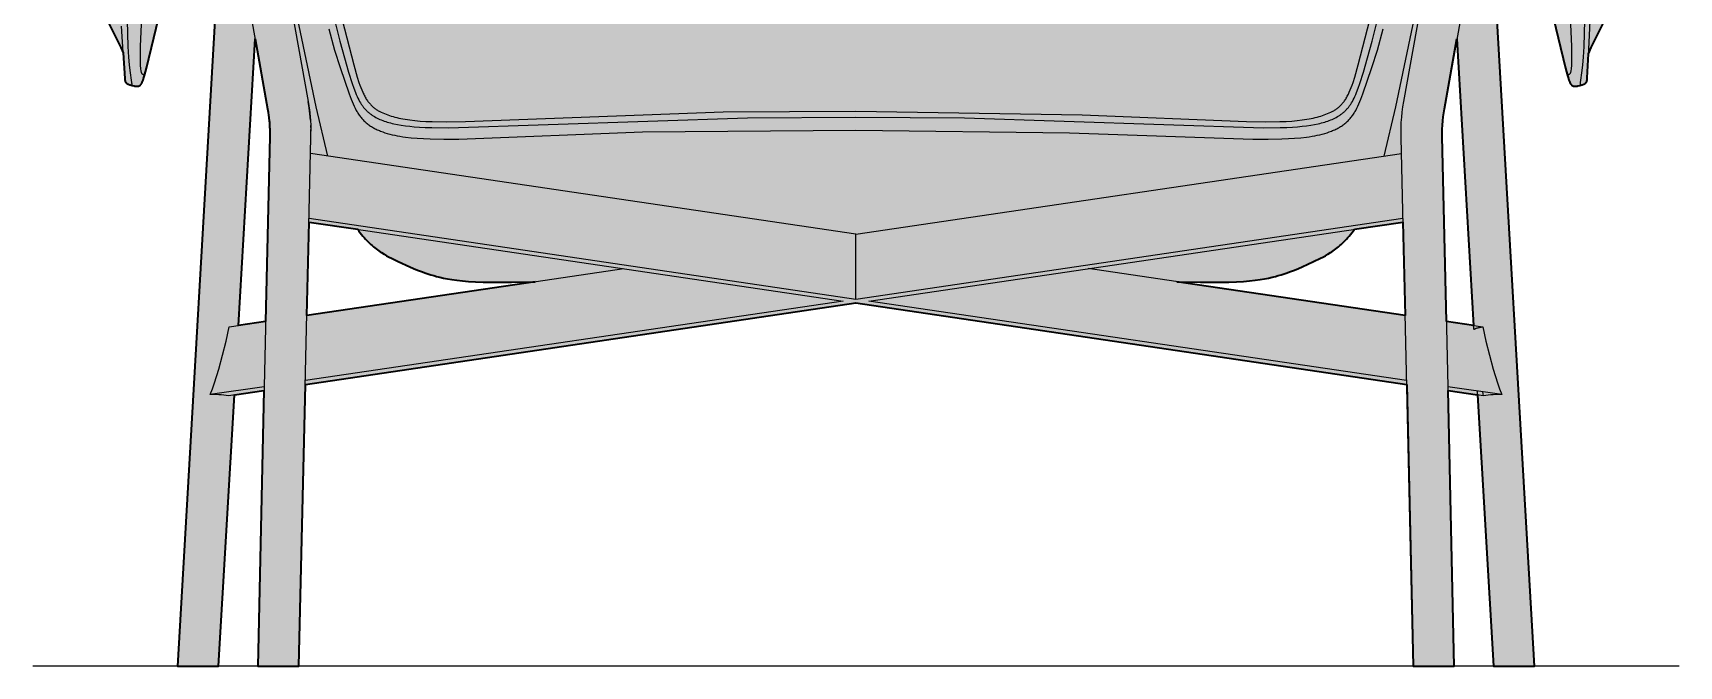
# Model space of a CAD drawing. Header units: millimetres. Extents: x 0 to 2358, y -1186 to 768.
# Drawn here: x 0 to 998, y 0 to 384 of the extents above; entities that cross this region are included whole.
import ezdxf

# ---------------------------------------------------------------- set-up
doc = ezdxf.new("R2010")
doc.units = ezdxf.units.MM
doc.layers.add('Blocks', color=7, linetype='Continuous')
doc.layers.add('Blocks$Fill', color=7, linetype='Continuous', true_color=0xffffff)
for name, color, linetype, lineweight, true_color in [('Blocks$Inner', 7, 'Continuous', 25, 0x007f00), ('Blocks$Outline', 7, 'Continuous', 35, 0xff3f3f), ('Groud', 7, 'Continuous', 25, 0x243775)]:
    doc.layers.add(name, color=color, linetype=linetype, lineweight=lineweight, true_color=true_color)

# ---------------------------------------------------------------- blocks, each defined once
blk = doc.blocks.new('Wrap Lounge Chair Front')
at = {"layer": 'Blocks$Fill'}
h = blk.add_hatch(color=256, dxfattribs=at)
h.paths.add_polyline_path([(114.59, 463.89), (87.6, 0), (112.64, 0), (122.18, 164.5), (140.12, 167.16), (136.31, 0), (161.32, 0), (165.21, 170.87), (499.17, 220.27), (833.14, 170.87), (837.03, 0), (862.03, 0), (858.23, 167.16), (876.16, 164.5), (885.7, 0), (910.74, 0), (885.39, 437.2), (883.75, 463.89), (886.05, 484.47), (887.25, 482.93), (887.86, 482.08), (888.47, 481.2), (889.08, 480.27), (889.69, 479.29), (890.92, 477.24), (892.15, 475.04), (893.38, 472.73), (895.81, 467.82), (898.19, 462.65), (900.48, 457.35), (904.71, 446.96), (911.3, 429.46), (916.97, 413.04), (918.11, 409.42), (919.21, 405.49), (929.51, 362.62), (930.7, 358.19), (931.25, 356.33), (931.54, 355.45), (931.7, 355.02), (931.85, 354.62), (932.02, 354.23), (932.11, 354.04), (932.19, 353.86), (932.28, 353.68), (932.37, 353.51), (932.47, 353.35), (932.56, 353.19), (932.66, 353.04), (932.76, 352.89), (932.81, 352.82), (932.86, 352.76), (932.92, 352.69), (932.97, 352.63), (933.02, 352.56), (933.08, 352.5), (933.13, 352.45), (933.19, 352.39), (933.25, 352.34), (933.3, 352.29), (933.36, 352.24), (933.42, 352.19), (933.48, 352.14), (933.54, 352.1), (933.6, 352.06), (933.66, 352.02), (933.73, 351.99), (933.79, 351.95), (933.85, 351.92), (933.92, 351.89), (933.98, 351.86), (934.05, 351.83), (934.12, 351.81), (934.18, 351.79), (934.25, 351.77), (934.32, 351.75), (934.39, 351.73), (934.46, 351.71), (934.53, 351.7), (934.6, 351.69), (934.67, 351.68), (934.74, 351.67), (934.81, 351.66), (934.89, 351.65), (934.96, 351.65), (935.03, 351.64), (935.11, 351.64), (935.18, 351.64), (935.33, 351.64), (935.48, 351.65), (935.64, 351.66), (935.79, 351.67), (935.94, 351.69), (936.1, 351.71), (936.26, 351.74), (936.57, 351.8), (936.89, 351.87), (938.17, 352.2), (939.41, 352.53), (939.71, 352.62), (940, 352.71), (940.27, 352.81), (940.41, 352.86), (940.54, 352.91), (940.67, 352.97), (940.8, 353.03), (940.92, 353.09), (941.04, 353.15), (941.16, 353.22), (941.27, 353.29), (941.32, 353.32), (941.38, 353.36), (941.43, 353.4), (941.48, 353.43), (941.53, 353.47), (941.58, 353.51), (941.63, 353.55), (941.68, 353.6), (941.73, 353.64), (941.77, 353.68), (941.82, 353.73), (941.86, 353.77), (941.9, 353.82), (941.94, 353.87), (941.98, 353.92), (942.02, 353.97), (942.06, 354.02), (942.09, 354.07), (942.13, 354.12), (942.16, 354.18), (942.19, 354.23), (942.22, 354.29), (942.25, 354.35), (942.28, 354.41), (942.31, 354.47), (942.33, 354.53), (942.36, 354.6), (942.38, 354.66), (942.4, 354.73), (942.42, 354.8), (942.44, 354.87), (942.46, 354.95), (942.5, 355.1), (942.53, 355.26), (942.56, 355.43), (942.59, 355.6), (942.61, 355.79), (942.63, 355.99), (942.67, 356.42), (942.7, 356.89), (943.35, 371.31), (953.72, 392.54), (954.99, 395.45), (955.59, 396.93), (956.17, 398.44), (957.26, 401.53), (958.27, 404.68), (959.17, 407.9), (959.97, 411.16), (960.67, 414.46), (961.26, 417.78), (961.73, 421.12), (962.09, 424.45), (962.34, 427.77), (962.49, 431.06), (962.55, 434.32), (962.53, 437.52), (962.43, 440.66), (962.26, 443.73), (962.03, 446.7), (962.82, 453.65), (963.11, 457.07), (963.32, 460.48), (963.46, 463.87), (963.51, 467.28), (963.48, 470.71), (963.36, 474.17), (963.15, 477.68), (962.86, 481.24), (962.47, 484.83), (962, 488.44), (961.45, 492.08), (960.81, 495.72), (960.1, 499.36), (959.3, 503), (958.43, 506.62), (957.49, 510.21), (956.47, 513.77), (955.38, 517.29), (954.22, 520.76), (953, 524.17), (951.7, 527.51), (950.34, 530.78), (948.92, 533.96), (947.44, 537.06), (945.9, 540.07), (945.18, 541.38), (940.69, 671.63), (939.97, 680.78), (939.09, 689.6), (937.99, 698.07), (937.35, 702.15), (936.62, 706.14), (935.82, 710.01), (934.93, 713.77), (933.95, 717.42), (933.42, 719.19), (932.86, 720.94), (932.28, 722.65), (931.67, 724.33), (931.04, 725.98), (930.37, 727.59), (929.67, 729.18), (928.94, 730.72), (928.18, 732.23), (927.39, 733.71), (926.57, 735.15), (925.71, 736.55), (924.82, 737.92), (923.9, 739.25), (922.95, 740.54), (921.97, 741.81), (920.96, 743.03), (919.93, 744.23), (918.87, 745.39), (917.78, 746.51), (916.67, 747.6), (915.53, 748.66), (914.37, 749.69), (913.19, 750.69), (911.99, 751.65), (910.76, 752.58), (909.52, 753.48), (908.25, 754.35), (906.97, 755.19), (905.67, 756), (904.36, 756.78), (903.03, 757.53), (901.68, 758.25), (900.32, 758.94), (898.95, 759.6), (897.56, 760.23), (896.16, 760.84), (894.76, 761.41), (893.34, 761.96), (891.91, 762.49), (890.48, 762.98), (889.04, 763.45), (886.13, 764.31), (883.21, 765.07), (880.27, 765.74), (877.32, 766.31), (874.36, 766.79), (871.41, 767.19), (868.46, 767.51), (865.52, 767.75), (862.59, 767.93), (859.69, 768.03), (856.81, 768.07), (853.96, 768.05), (851.14, 767.98), (848.37, 767.86), (842.97, 767.47), (837.76, 766.93), (832.6, 766.26), (792.98, 760.67), (772.72, 758.71), (695.02, 753.55), (581.9, 749.21), (462.14, 748.52), (393.45, 749.87), (322.38, 752.61), (255.88, 756.72), (204.69, 761.1), (187.95, 763), (157.18, 767.35), (153.63, 767.66), (149.98, 767.86), (146.23, 767.95), (142.37, 767.93), (138.39, 767.78), (134.27, 767.5), (130.01, 767.07), (125.6, 766.48), (121.09, 765.73), (118.81, 765.28), (116.53, 764.79), (114.24, 764.26), (111.95, 763.67), (109.68, 763.03), (107.42, 762.34), (105.19, 761.59), (102.98, 760.79), (100.81, 759.93), (98.68, 759.01), (96.6, 758.03), (95.58, 757.51), (94.57, 756.98), (93.58, 756.44), (92.6, 755.88), (91.64, 755.3), (90.69, 754.71), (89.76, 754.1), (88.84, 753.48), (87.94, 752.84), (87.06, 752.19), (86.18, 751.52), (85.33, 750.84), (84.49, 750.14), (83.66, 749.43), (82.85, 748.71), (82.05, 747.97), (81.27, 747.21), (80.5, 746.44), (79.75, 745.66), (79.02, 744.87), (78.3, 744.06), (77.59, 743.24), (76.9, 742.4), (76.22, 741.55), (75.56, 740.69), (74.92, 739.81), (74.29, 738.93), (73.68, 738.03), (73.08, 737.11), (72.49, 736.19), (71.93, 735.25), (71.37, 734.3), (70.31, 732.37), (69.31, 730.39), (68.37, 728.36), (67.49, 726.3), (66.66, 724.19), (65.88, 722.04), (65.15, 719.86), (64.47, 717.64), (63.83, 715.4), (63.23, 713.12), (62.68, 710.81), (61.67, 706.12), (60.8, 701.35), (60.03, 696.51), (59.35, 691.6), (58.76, 686.57), (57.78, 675.91), (57.02, 663.98), (53.6, 542.19), (50.9, 537.06), (49.42, 533.96), (48, 530.78), (46.64, 527.51), (45.35, 524.17), (44.12, 520.76), (42.96, 517.29), (41.87, 513.77), (40.86, 510.21), (39.91, 506.62), (39.04, 503), (38.25, 499.36), (37.53, 495.72), (36.9, 492.08), (36.34, 488.44), (35.87, 484.83), (35.49, 481.24), (35.19, 477.68), (34.98, 474.17), (34.86, 470.71), (34.83, 467.28), (34.89, 463.87), (35.02, 460.48), (35.24, 457.07), (35.53, 453.65), (35.89, 450.18), (36.32, 446.7), (35.92, 440.66), (35.82, 437.52), (35.8, 434.32), (35.85, 431.06), (36.01, 427.77), (36.26, 424.45), (36.62, 421.12), (37.09, 417.78), (37.68, 414.46), (38.38, 411.16), (39.18, 407.9), (40.08, 404.68), (41.08, 401.53), (42.18, 398.44), (42.76, 396.93), (43.36, 395.45), (44.63, 392.54), (45.97, 389.69), (54.71, 371.95), (55.71, 355.99), (55.74, 355.79), (55.76, 355.6), (55.78, 355.43), (55.81, 355.26), (55.85, 355.1), (55.88, 354.95), (55.9, 354.87), (55.92, 354.8), (55.94, 354.73), (55.97, 354.66), (55.99, 354.6), (56.01, 354.53), (56.04, 354.47), (56.07, 354.41), (56.09, 354.35), (56.12, 354.29), (56.15, 354.23), (56.19, 354.18), (56.22, 354.12), (56.25, 354.07), (56.29, 354.02), (56.33, 353.97), (56.36, 353.92), (56.4, 353.87), (56.44, 353.82), (56.49, 353.77), (56.53, 353.73), (56.57, 353.68), (56.62, 353.64), (56.67, 353.6), (56.71, 353.55), (56.76, 353.51), (56.81, 353.47), (56.86, 353.43), (56.91, 353.4), (56.97, 353.36), (57.02, 353.32), (57.08, 353.29), (57.19, 353.22), (57.31, 353.15), (57.42, 353.09), (57.55, 353.03), (57.67, 352.97), (57.8, 352.91), (57.94, 352.86), (58.07, 352.81), (58.35, 352.71), (58.64, 352.62), (58.93, 352.53), (60.17, 352.2), (61.45, 351.87), (61.77, 351.8), (62.09, 351.74), (62.25, 351.71), (62.4, 351.69), (62.56, 351.67), (62.71, 351.66), (62.86, 351.65), (63.01, 351.64), (63.16, 351.64), (63.24, 351.64), (63.31, 351.64), (63.39, 351.65), (63.46, 351.65), (63.53, 351.66), (63.6, 351.67), (63.68, 351.68), (63.75, 351.69), (63.82, 351.7), (63.89, 351.71), (63.96, 351.73), (64.03, 351.75), (64.09, 351.77), (64.16, 351.79), (64.23, 351.81), (64.3, 351.83), (64.36, 351.86), (64.43, 351.89), (64.49, 351.92), (64.56, 351.95), (64.62, 351.99), (64.68, 352.02), (64.74, 352.06), (64.8, 352.1), (64.86, 352.14), (64.92, 352.19), (64.98, 352.24), (65.04, 352.29), (65.1, 352.34), (65.16, 352.39), (65.21, 352.45), (65.27, 352.5), (65.32, 352.56), (65.38, 352.63), (65.43, 352.69), (65.48, 352.76), (65.53, 352.82), (65.58, 352.89), (65.69, 353.04), (65.78, 353.19), (65.88, 353.35), (65.97, 353.51), (66.06, 353.68), (66.15, 353.86), (66.24, 354.04), (66.33, 354.23), (66.49, 354.62), (66.65, 355.02), (66.8, 355.45), (67.1, 356.33), (67.64, 358.19), (68.84, 362.62), (79.14, 405.49), (80.24, 409.42), (81.38, 413.04), (87.04, 429.46), (93.64, 446.96), (97.87, 457.35), (100.16, 462.65), (102.54, 467.82), (104.97, 472.73), (106.2, 475.04), (107.42, 477.24), (108.65, 479.29), (109.27, 480.27), (109.88, 481.2), (110.49, 482.08), (111.1, 482.93), (111.7, 483.72), (112.3, 484.47)], flags=0)
h.paths.add_polyline_path([(196.95, 264.98), (198.5, 262.82), (199.29, 261.8), (200.08, 260.83), (200.88, 259.89), (201.68, 258.99), (202.49, 258.13), (203.3, 257.31), (204.11, 256.52), (204.92, 255.76), (205.73, 255.04), (206.54, 254.35), (207.35, 253.69), (208.16, 253.06), (208.97, 252.45), (209.77, 251.88), (210.57, 251.32), (211.37, 250.8), (212.94, 249.81), (214.49, 248.91), (216, 248.09), (217.47, 247.32), (221.61, 245.33), (228.65, 242.08), (230.88, 241.12), (233.19, 240.19), (235.66, 239.27), (238.36, 238.33), (241.38, 237.37), (243.04, 236.87), (244.84, 236.37), (246.81, 235.86), (248.98, 235.37), (251.4, 234.9), (254.1, 234.45), (257.12, 234.04), (260.49, 233.67), (264.25, 233.35), (268.44, 233.09), (273.09, 232.89), (278.23, 232.76), (290.16, 232.76), (304.52, 233.15), (166.16, 212.68), (167.45, 269.34)], flags=0)
h.paths.add_polyline_path([(141.07, 208.97), (124.62, 206.54), (134.71, 380.51), (142.65, 336.03), (142.94, 333.98), (143.05, 333.12), (143.38, 329.82), (143.55, 326.99), (143.64, 324.13), (143.62, 321.23)], flags=0)
h.paths.add_polyline_path([(693.83, 233.15), (720.11, 232.76), (725.26, 232.89), (729.91, 233.09), (734.09, 233.35), (737.85, 233.67), (741.22, 234.04), (744.24, 234.45), (746.94, 234.9), (749.36, 235.37), (751.54, 235.86), (753.51, 236.37), (755.3, 236.87), (756.96, 237.37), (759.99, 238.33), (762.69, 239.27), (765.15, 240.19), (767.46, 241.12), (769.69, 242.08), (776.73, 245.33), (780.87, 247.32), (782.35, 248.09), (783.86, 248.91), (785.41, 249.81), (786.98, 250.8), (787.78, 251.32), (788.58, 251.88), (789.38, 252.45), (790.19, 253.06), (790.99, 253.69), (791.8, 254.35), (792.62, 255.04), (793.43, 255.76), (794.24, 256.52), (795.05, 257.31), (795.86, 258.13), (796.66, 258.99), (797.46, 259.89), (798.26, 260.83), (799.06, 261.8), (799.84, 262.82), (800.62, 263.88), (801.4, 264.98), (830.9, 269.34), (832.19, 212.68)], flags=0)
h.paths.add_polyline_path([(857.28, 208.97), (854.71, 323.15), (854.74, 325.65), (854.85, 328.14), (855.04, 330.63), (855.29, 333.11), (855.62, 335.58), (856.03, 338.04), (863.63, 380.51), (873.72, 206.54)], flags=0)
at = {"layer": 'Blocks$Inner'}
for p, q in [((134.71, 380.52), (124.62, 206.54)), ((873.86, 204.23), (863.63, 380.51)), ((168.58, 326.73), (168.54, 327.79)), ((168.64, 323.15), (168.63, 324.33)), ((499.17, 261.95), (829.96, 310.88)), ((499.17, 222.56), (830.85, 271.63)), ((166.16, 212.68), (358.31, 241.11)), ((832.19, 212.68), (640.03, 241.11)), ((857.28, 208.97), (879.31, 205.71)), ((140.17, 169.46), (107.56, 164.63)), ((879.7, 163.98), (858.23, 167.16))]:
    blk.add_line(p, q, dxfattribs=at)
for points in [[(79.14, 405.49), (68.84, 362.62), (67.64, 358.19), (67.1, 356.33), (66.8, 355.45), (66.65, 355.02), (66.49, 354.62), (66.33, 354.23), (66.24, 354.04), (66.15, 353.86), (66.06, 353.68), (65.97, 353.51), (65.88, 353.35), (65.78, 353.19), (65.69, 353.04), (65.58, 352.89), (65.53, 352.82), (65.48, 352.76), (65.43, 352.69), (65.38, 352.63), (65.32, 352.56), (65.27, 352.5), (65.21, 352.45), (65.16, 352.39), (65.1, 352.34), (65.04, 352.29), (64.98, 352.24), (64.92, 352.19), (64.86, 352.14), (64.8, 352.1), (64.74, 352.06), (64.68, 352.02), (64.62, 351.99), (64.56, 351.95), (64.49, 351.92), (64.43, 351.89), (64.36, 351.86), (64.3, 351.83), (64.23, 351.81), (64.16, 351.79), (64.09, 351.77), (64.03, 351.75), (63.96, 351.73), (63.89, 351.71), (63.82, 351.7), (63.75, 351.69), (63.68, 351.68), (63.6, 351.67), (63.53, 351.66), (63.46, 351.65), (63.39, 351.65), (63.31, 351.64), (63.24, 351.64), (63.16, 351.64), (63.01, 351.64), (62.86, 351.65), (62.71, 351.66), (62.56, 351.67), (62.4, 351.69), (62.25, 351.71), (62.09, 351.74), (61.77, 351.8), (61.45, 351.87), (60.17, 352.2), (58.93, 352.53), (58.64, 352.62), (58.35, 352.71), (58.07, 352.81), (57.94, 352.86), (57.8, 352.91), (57.67, 352.97), (57.55, 353.03), (57.42, 353.09), (57.31, 353.15), (57.19, 353.22), (57.08, 353.29), (57.02, 353.32), (56.97, 353.36), (56.91, 353.4), (56.86, 353.43), (56.81, 353.47), (56.76, 353.51), (56.71, 353.55), (56.67, 353.6), (56.62, 353.64), (56.57, 353.68), (56.53, 353.73), (56.49, 353.77), (56.44, 353.82), (56.4, 353.87), (56.36, 353.92), (56.33, 353.97), (56.29, 354.02), (56.25, 354.07), (56.22, 354.12), (56.19, 354.18), (56.15, 354.23), (56.12, 354.29), (56.09, 354.35), (56.07, 354.41), (56.04, 354.47), (56.01, 354.53), (55.99, 354.6), (55.97, 354.66), (55.94, 354.73), (55.92, 354.8), (55.9, 354.87), (55.88, 354.95), (55.85, 355.1), (55.81, 355.26), (55.78, 355.43), (55.76, 355.6), (55.74, 355.79), (55.71, 355.99), (55.68, 356.42), (53.7, 388.05)], [(187.53, 391.89), (194.59, 364.58), (196.68, 357.24), (197.74, 353.92), (198.28, 352.35), (198.84, 350.85), (199.4, 349.43), (199.99, 348.07), (200.28, 347.42), (200.59, 346.8), (200.89, 346.19), (201.21, 345.6), (201.52, 345.03), (201.85, 344.48), (202.18, 343.95), (202.51, 343.43), (202.85, 342.94), (203.19, 342.47), (203.54, 342.01), (203.9, 341.57), (204.26, 341.14), (204.63, 340.73), (205, 340.34), (205.38, 339.96), (205.77, 339.59), (206.15, 339.24), (206.55, 338.9), (206.95, 338.58), (207.36, 338.26), (207.77, 337.96), (208.19, 337.67), (208.61, 337.39), (209.04, 337.12), (209.48, 336.86), (209.92, 336.61), (210.37, 336.37), (210.82, 336.13), (211.28, 335.91), (212.22, 335.47), (213.18, 335.06), (214.17, 334.67), (215.18, 334.3), (216.21, 333.94), (217.28, 333.6), (218.38, 333.27), (219.51, 332.96), (220.67, 332.67), (221.88, 332.39), (223.12, 332.13), (224.41, 331.88), (225.74, 331.65), (228.55, 331.24), (231.57, 330.89), (234.81, 330.6), (238.31, 330.38), (242.14, 330.22), (251.08, 330.11), (262.29, 330.28), (418.64, 336.13), (499.17, 336.61), (636.42, 334.4), (736.06, 330.28), (747.27, 330.11), (756.21, 330.22), (760.03, 330.38), (763.53, 330.6), (766.78, 330.89), (769.8, 331.24), (772.6, 331.65), (773.94, 331.88), (775.22, 332.13), (776.47, 332.39), (777.67, 332.67), (778.84, 332.96), (779.97, 333.27), (781.07, 333.6), (782.13, 333.94), (783.17, 334.3), (784.18, 334.67), (785.16, 335.06), (786.13, 335.47), (787.06, 335.91), (787.52, 336.13), (787.98, 336.37), (788.42, 336.61), (788.87, 336.86), (789.3, 337.12), (789.73, 337.39), (790.16, 337.67), (790.57, 337.96), (790.99, 338.26), (791.39, 338.58), (791.8, 338.9), (792.19, 339.24), (792.58, 339.59), (792.97, 339.96), (793.34, 340.34), (793.72, 340.73), (794.08, 341.14), (794.45, 341.57), (794.8, 342.01), (795.15, 342.47), (795.5, 342.94), (795.84, 343.43), (796.17, 343.95), (796.5, 344.48), (796.82, 345.03), (797.14, 345.6), (797.45, 346.19), (797.76, 346.8), (798.06, 347.42), (798.36, 348.07), (798.94, 349.43), (799.51, 350.85), (800.06, 352.35), (800.61, 353.92), (801.67, 357.24), (803.76, 364.58), (810.82, 391.89)], [(945.82, 426.14), (942.7, 356.89), (942.67, 356.42), (942.63, 355.99), (942.61, 355.79), (942.59, 355.6), (942.56, 355.43), (942.53, 355.26), (942.5, 355.1), (942.46, 354.95), (942.44, 354.87), (942.42, 354.8), (942.4, 354.73), (942.38, 354.66), (942.36, 354.6), (942.33, 354.53), (942.31, 354.47), (942.28, 354.41), (942.25, 354.35), (942.22, 354.29), (942.19, 354.23), (942.16, 354.18), (942.13, 354.12), (942.09, 354.07), (942.06, 354.02), (942.02, 353.97), (941.98, 353.92), (941.94, 353.87), (941.9, 353.82), (941.86, 353.77), (941.82, 353.73), (941.77, 353.68), (941.73, 353.64), (941.68, 353.6), (941.63, 353.55), (941.58, 353.51), (941.53, 353.47), (941.48, 353.43), (941.43, 353.4), (941.38, 353.36), (941.32, 353.32), (941.27, 353.29), (941.16, 353.22), (941.04, 353.15), (940.92, 353.09), (940.8, 353.03), (940.67, 352.97), (940.54, 352.91), (940.41, 352.86), (940.27, 352.81), (940, 352.71), (939.71, 352.62), (939.41, 352.53), (938.17, 352.2), (936.89, 351.87), (936.57, 351.8), (936.26, 351.74), (936.1, 351.71), (935.94, 351.69), (935.79, 351.67), (935.64, 351.66), (935.48, 351.65), (935.33, 351.64), (935.18, 351.64), (935.11, 351.64), (935.03, 351.64), (934.96, 351.65), (934.89, 351.65), (934.81, 351.66), (934.74, 351.67), (934.67, 351.68), (934.6, 351.69), (934.53, 351.7), (934.46, 351.71), (934.39, 351.73), (934.32, 351.75), (934.25, 351.77), (934.18, 351.79), (934.12, 351.81), (934.05, 351.83), (933.98, 351.86), (933.92, 351.89), (933.85, 351.92), (933.79, 351.95), (933.73, 351.99), (933.66, 352.02), (933.6, 352.06), (933.54, 352.1), (933.48, 352.14), (933.42, 352.19), (933.36, 352.24), (933.3, 352.29), (933.25, 352.34), (933.19, 352.39), (933.13, 352.45), (933.08, 352.5), (933.02, 352.56), (932.97, 352.63), (932.92, 352.69), (932.86, 352.76), (932.81, 352.82), (932.76, 352.89), (932.66, 353.04), (932.56, 353.19), (932.47, 353.35), (932.37, 353.51), (932.28, 353.68), (932.19, 353.86), (932.11, 354.04), (932.02, 354.23), (931.85, 354.62), (931.7, 355.02), (931.54, 355.45), (931.25, 356.33), (930.7, 358.19), (929.51, 362.62), (919.21, 405.49)], [(60.02, 352.5), (60.05, 352.62), (60.06, 352.65), (60.07, 352.69), (60.07, 352.71), (60.07, 352.73), (60.08, 352.78), (60.08, 352.83), (60.09, 352.89), (60.09, 352.96), (60.09, 353.04), (60.09, 353.14), (60.09, 353.24), (60.08, 353.37), (60.07, 353.52), (60.02, 353.9), (58.96, 361.18), (58.56, 364.76), (58.18, 369.25), (57.8, 375.84), (56.48, 423.47)], [(183.33, 390.29), (186.16, 379), (188.88, 368.92), (191.37, 360.32), (193.56, 353.36), (194.58, 350.44), (195.57, 347.84), (196.06, 346.65), (196.56, 345.52), (197.06, 344.47), (197.56, 343.47), (198.08, 342.52), (198.61, 341.63), (198.87, 341.2), (199.15, 340.78), (199.43, 340.37), (199.71, 339.97), (200, 339.58), (200.29, 339.2), (200.58, 338.83), (200.89, 338.46), (201.19, 338.11), (201.51, 337.76), (201.82, 337.42), (202.15, 337.09), (202.47, 336.77), (202.8, 336.46), (203.14, 336.15), (203.48, 335.85), (203.83, 335.56), (204.18, 335.28), (204.53, 335), (204.89, 334.73), (205.26, 334.47), (205.63, 334.21), (206, 333.96), (206.38, 333.72), (207.15, 333.25), (207.94, 332.8), (208.75, 332.38), (209.58, 331.98), (210.42, 331.6), (211.28, 331.23), (212.16, 330.89), (213.06, 330.56), (213.97, 330.25), (214.91, 329.96), (215.88, 329.68), (216.87, 329.41), (217.88, 329.16), (218.93, 328.93), (221.11, 328.49), (223.42, 328.1), (225.88, 327.75), (228.5, 327.43), (231.31, 327.15), (234.41, 326.91), (237.92, 326.72), (241.95, 326.58), (252.07, 326.5), (433.38, 332.5), (499.17, 332.97), (564.96, 332.5), (746.27, 326.5), (756.4, 326.58), (760.43, 326.72), (763.94, 326.91), (767.03, 327.15), (769.84, 327.43), (772.46, 327.75), (774.92, 328.1), (777.24, 328.49), (779.42, 328.93), (780.46, 329.16), (781.48, 329.41), (782.47, 329.68), (783.43, 329.96), (784.37, 330.25), (785.29, 330.56), (786.19, 330.89), (787.07, 331.23), (787.93, 331.6), (788.77, 331.98), (789.6, 332.38), (790.4, 332.8), (791.19, 333.25), (791.96, 333.72), (792.34, 333.96), (792.72, 334.21), (793.09, 334.47), (793.45, 334.73), (793.81, 335), (794.17, 335.28), (794.52, 335.56), (794.86, 335.85), (795.21, 336.15), (795.54, 336.46), (795.87, 336.77), (796.2, 337.09), (796.52, 337.42), (796.84, 337.76), (797.15, 338.11), (797.46, 338.46), (797.76, 338.83), (798.06, 339.2), (798.35, 339.58), (798.64, 339.97), (798.92, 340.37), (799.2, 340.78), (799.47, 341.2), (799.74, 341.63), (800.27, 342.52), (800.78, 343.47), (801.29, 344.47), (801.79, 345.52), (802.28, 346.65), (802.78, 347.84), (803.77, 350.44), (804.78, 353.36), (806.98, 360.32), (809.47, 368.92), (812.19, 379), (815.01, 390.29)], [(941.86, 423.47), (940.54, 375.84), (940.17, 369.25), (939.78, 364.76), (939.38, 361.18), (938.32, 353.9), (938.28, 353.52), (938.27, 353.37), (938.26, 353.24), (938.26, 353.14), (938.26, 353.04), (938.26, 352.96), (938.26, 352.89), (938.26, 352.83), (938.27, 352.78), (938.27, 352.73), (938.28, 352.71), (938.28, 352.69), (938.29, 352.65), (938.29, 352.62), (938.32, 352.5)], [(67.42, 358.27), (67.31, 358.37), (67.21, 358.46), (67.12, 358.54), (67.03, 358.62), (66.95, 358.68), (66.87, 358.74), (66.54, 358.96), (66.49, 358.99), (66.46, 359.01), (66.43, 359.04), (66.4, 359.06), (66.38, 359.08), (66.35, 359.1), (66.33, 359.13), (66.3, 359.15), (66.27, 359.18), (66.25, 359.21), (66.22, 359.24), (66.2, 359.27), (66.17, 359.31), (66.15, 359.34), (66.12, 359.38), (66.09, 359.42), (66.07, 359.47), (66.04, 359.52), (66.02, 359.57), (65.99, 359.63), (65.97, 359.69), (65.94, 359.75), (65.91, 359.82), (65.89, 359.89), (65.86, 359.97), (65.84, 360.05), (65.81, 360.14), (65.76, 360.33), (65.71, 360.54), (65.67, 360.78), (65.62, 361.04), (65.57, 361.34), (65.48, 362.01), (65.39, 362.82), (65.31, 363.8), (65.24, 365), (65.19, 366.46), (65.16, 370.32), (65.25, 375.74), (67.2, 420.76)], [(179.37, 386.49), (182.96, 373.6), (186.26, 363.09), (191.76, 347.12), (192.97, 343.91), (193.58, 342.41), (194.19, 340.98), (194.81, 339.61), (195.45, 338.31), (196.11, 337.07), (196.45, 336.47), (196.8, 335.88), (197.15, 335.31), (197.51, 334.75), (197.88, 334.21), (198.26, 333.68), (198.65, 333.17), (199.05, 332.66), (199.46, 332.17), (199.88, 331.69), (200.32, 331.23), (200.76, 330.78), (201.22, 330.33), (201.69, 329.9), (202.17, 329.48), (202.67, 329.08), (203.17, 328.68), (203.69, 328.3), (204.22, 327.92), (204.76, 327.56), (205.31, 327.21), (205.88, 326.87), (206.45, 326.53), (207.04, 326.21), (207.63, 325.9), (208.24, 325.6), (208.86, 325.31), (209.49, 325.03), (210.13, 324.75), (210.78, 324.49), (212.12, 323.99), (213.5, 323.52), (214.92, 323.08), (216.38, 322.68), (217.88, 322.31), (219.42, 321.97), (221, 321.65), (222.62, 321.36), (224.28, 321.1), (225.97, 320.86), (229.48, 320.46), (233.13, 320.14), (236.94, 319.9), (240.9, 319.73), (249.24, 319.57), (258.4, 319.61), (369.61, 323.98), (499.17, 325.03), (628.73, 323.38), (739.94, 319.61), (749.11, 319.57), (757.45, 319.73), (761.4, 319.9), (765.21, 320.14), (768.87, 320.46), (772.38, 320.86), (774.07, 321.1), (775.73, 321.36), (777.35, 321.65), (778.93, 321.97), (780.47, 322.31), (781.97, 322.68), (783.43, 323.08), (784.85, 323.52), (786.23, 323.99), (787.56, 324.49), (788.21, 324.75), (788.85, 325.03), (789.48, 325.31), (790.1, 325.6), (790.71, 325.9), (791.31, 326.21), (791.9, 326.53), (792.47, 326.87), (793.03, 327.21), (793.59, 327.56), (794.13, 327.92), (794.66, 328.3), (795.17, 328.68), (795.68, 329.08), (796.17, 329.48), (796.66, 329.9), (797.13, 330.33), (797.58, 330.78), (798.03, 331.23), (798.46, 331.69), (798.89, 332.17), (799.3, 332.66), (799.7, 333.17), (800.09, 333.68), (800.47, 334.21), (800.84, 334.75), (801.2, 335.31), (801.55, 335.88), (801.9, 336.47), (802.23, 337.07), (802.89, 338.31), (803.53, 339.61), (804.16, 340.98), (804.77, 342.41), (805.38, 343.91), (806.59, 347.12), (812.08, 363.09), (815.38, 373.6), (818.98, 386.49)], [(931.14, 420.76), (933.09, 375.74), (933.18, 370.32), (933.15, 366.46), (933.1, 365), (933.03, 363.8), (932.96, 362.82), (932.87, 362.01), (932.78, 361.34), (932.73, 361.04), (932.68, 360.78), (932.63, 360.54), (932.58, 360.33), (932.53, 360.14), (932.51, 360.05), (932.48, 359.97), (932.46, 359.89), (932.43, 359.82), (932.41, 359.75), (932.38, 359.69), (932.36, 359.63), (932.33, 359.57), (932.3, 359.52), (932.28, 359.47), (932.25, 359.42), (932.23, 359.38), (932.2, 359.34), (932.17, 359.31), (932.15, 359.27), (932.12, 359.24), (932.1, 359.21), (932.07, 359.18), (932.05, 359.15), (932.02, 359.13), (931.99, 359.1), (931.97, 359.08), (931.94, 359.06), (931.91, 359.04), (931.89, 359.01), (931.86, 358.99), (931.8, 358.96), (931.48, 358.74), (931.4, 358.68), (931.32, 358.62), (931.23, 358.54), (931.14, 358.46), (931.03, 358.37), (930.93, 358.27)], [(147.59, 450.41), (166.93, 342.45), (167.36, 339.82), (167.74, 337.19), (167.88, 336.07), (167.95, 335.4), (168.01, 334.9), (168.13, 333.73), (168.14, 333.6), (168.24, 332.56), (168.3, 331.79), (168.33, 331.39), (168.41, 330.21), (168.43, 329.97), (168.48, 329.04), (168.53, 328.13), (168.54, 327.86), (168.58, 326.69), (168.6, 326.28), (168.62, 325.5), (168.63, 324.42)], [(875.36, 446.01), (856.03, 338.04), (855.62, 335.58), (855.29, 333.11), (855.04, 330.63), (854.85, 328.14), (854.74, 325.65), (854.71, 323.15), (854.73, 321.23), (862.03, 0), (837.03, 0), (829.73, 320.66), (829.71, 323.15), (829.75, 326.38), (829.9, 329.61), (830.13, 332.84), (830.47, 336.06), (830.9, 339.26), (831.42, 342.45), (850.76, 450.41)], [(122.98, 446.02), (142.31, 338.06), (142.65, 336.03), (142.94, 333.98), (143.05, 333.12), (143.11, 332.6), (143.15, 332.22), (143.25, 331.32), (143.26, 331.22), (143.33, 330.41), (143.38, 329.82), (143.4, 329.51), (143.47, 328.6), (143.48, 328.41), (143.52, 327.69), (143.55, 326.99), (143.56, 326.79), (143.6, 325.88), (143.61, 325.56), (143.62, 324.97), (143.64, 324.13), (143.64, 324.06), (143.64, 323.15), (143.62, 321.23), (136.31, 0), (161.32, 0), (168.61, 320.67), (168.64, 323.15), (168.63, 324.33), (168.63, 324.42), (168.62, 325.5)], [(122.18, 164.5), (112.64, 0), (87.6, 0), (112.96, 437.2), (114.64, 464.61)], [(178.82, 309.33), (171.8, 339.26), (150.94, 438.64), (145.63, 461.3)], [(819.52, 309.33), (826.55, 339.26), (847.41, 438.64), (852.71, 461.3)], [(883.67, 463.13), (883.69, 463.38), (883.71, 463.64), (883.72, 463.9), (883.72, 464.16), (883.72, 464.42), (883.7, 464.68), (885.39, 437.2), (910.74, 0), (885.7, 0), (876.03, 166.82)], [(54.74, 371.87), (53.26, 375.11), (45.97, 389.69), (44.63, 392.54), (43.36, 395.45), (42.76, 396.93), (42.18, 398.44), (41.08, 401.53), (40.08, 404.68), (39.18, 407.9), (38.38, 411.16), (37.68, 414.46), (37.09, 417.78), (36.62, 421.12), (36.26, 424.45), (36.01, 427.77), (35.85, 431.06), (35.8, 434.32), (35.82, 437.52), (35.92, 440.66), (36.09, 443.73), (36.32, 446.7)], [(943.35, 371.31), (945.08, 375.11), (952.38, 389.69), (953.72, 392.54), (954.99, 395.45), (955.59, 396.93), (956.17, 398.44), (957.26, 401.53), (958.27, 404.68), (959.17, 407.9), (959.97, 411.16), (960.67, 414.46), (961.26, 417.78), (961.73, 421.12), (962.09, 424.45), (962.34, 427.77), (962.49, 431.06), (962.55, 434.32), (962.53, 437.52), (962.43, 440.66), (962.26, 443.73), (962.03, 446.7)], [(167.57, 338.39), (167.53, 338.66), (166.93, 342.38)], [(168.35, 331.15), (168.01, 334.91), (167.53, 338.66), (167.5, 338.87)], [(167.5, 271.63), (499.17, 222.56), (499.17, 261.95), (168.39, 310.88)], [(167.45, 269.34), (491.42, 221.42), (165.26, 173.17)], [(304.52, 233.15), (290.16, 232.76), (278.23, 232.76), (273.09, 232.89), (268.44, 233.09), (264.25, 233.35), (260.49, 233.67), (257.12, 234.04), (254.1, 234.45), (251.4, 234.9), (248.98, 235.37), (246.81, 235.86), (244.84, 236.37), (243.04, 236.87), (241.38, 237.37), (238.36, 238.33), (235.66, 239.27), (233.19, 240.19), (230.88, 241.12), (228.65, 242.08), (221.61, 245.33), (217.47, 247.32), (216, 248.09), (214.49, 248.91), (212.94, 249.81), (211.37, 250.8), (210.57, 251.32), (209.77, 251.88), (208.97, 252.45), (208.16, 253.06), (207.35, 253.69), (206.54, 254.35), (205.73, 255.04), (204.92, 255.76), (204.11, 256.52), (203.3, 257.31), (202.49, 258.13), (201.68, 258.99), (200.88, 259.89), (200.08, 260.83), (199.29, 261.8), (198.5, 262.82), (197.72, 263.88), (196.95, 264.98)], [(833.09, 173.17), (506.92, 221.42), (830.9, 269.34)], [(693.83, 233.15), (708.18, 232.76), (720.11, 232.76), (725.26, 232.89), (729.91, 233.09), (734.09, 233.35), (737.85, 233.67), (741.22, 234.04), (744.24, 234.45), (746.94, 234.9), (749.36, 235.37), (751.54, 235.86), (753.51, 236.37), (755.3, 236.87), (756.96, 237.37), (759.99, 238.33), (762.69, 239.27), (765.15, 240.19), (767.46, 241.12), (769.69, 242.08), (776.73, 245.33), (780.87, 247.32), (782.35, 248.09), (783.86, 248.91), (785.41, 249.81), (786.98, 250.8), (787.78, 251.32), (788.58, 251.88), (789.38, 252.45), (790.19, 253.06), (790.99, 253.69), (791.8, 254.35), (792.62, 255.04), (793.43, 255.76), (794.24, 256.52), (795.05, 257.31), (795.86, 258.13), (796.66, 258.99), (797.46, 259.89), (798.26, 260.83), (799.06, 261.8), (799.84, 262.82), (800.62, 263.88), (801.4, 264.98)], [(165.21, 170.87), (499.17, 220.27), (833.14, 170.87)], [(140.12, 167.16), (118.65, 163.98), (117.17, 164.2), (115.7, 164.38), (114.21, 164.52), (112.73, 164.61), (111.24, 164.66), (109.75, 164.67), (107.56, 164.63), (108.92, 168.18), (110.16, 171.76), (112.72, 180.16), (115.06, 188.62), (117.16, 197.14), (119.04, 205.71), (141.07, 208.97)], [(874.08, 204.26), (874.11, 204.29), (874.14, 204.31), (874.17, 204.34), (874.21, 204.37), (874.24, 204.4), (874.28, 204.42), (874.32, 204.45), (874.37, 204.48), (874.41, 204.51), (874.46, 204.53), (874.51, 204.56), (874.56, 204.59), (874.66, 204.64), (874.78, 204.7), (874.9, 204.75), (875.03, 204.8), (875.17, 204.86), (875.32, 204.91), (875.47, 204.96), (875.8, 205.06), (876.16, 205.16), (876.54, 205.25), (876.95, 205.34), (877.39, 205.42), (878.31, 205.58), (879.31, 205.71), (881.18, 197.14), (883.29, 188.62), (885.62, 180.16), (888.18, 171.76), (889.43, 168.18), (890.79, 164.63), (858.18, 169.46)], [(890.79, 164.63), (888.6, 164.67), (887.11, 164.66), (885.62, 164.61), (884.13, 164.52), (882.65, 164.38), (881.17, 164.2), (879.7, 163.98), (879.27, 166.34)]]:
    blk.add_lwpolyline(points, dxfattribs=at)
at = {"layer": 'Blocks$Outline'}
for points in [[(54.71, 371.95), (55.68, 356.42), (55.71, 355.99), (55.74, 355.79), (55.76, 355.6), (55.78, 355.43), (55.81, 355.26), (55.85, 355.1), (55.88, 354.95), (55.9, 354.87), (55.92, 354.8), (55.94, 354.73), (55.97, 354.66), (55.99, 354.6), (56.01, 354.53), (56.04, 354.47), (56.07, 354.41), (56.09, 354.35), (56.12, 354.29), (56.15, 354.23), (56.19, 354.18), (56.22, 354.12), (56.25, 354.07), (56.29, 354.02), (56.33, 353.97), (56.36, 353.92), (56.4, 353.87), (56.44, 353.82), (56.49, 353.77), (56.53, 353.73), (56.57, 353.68), (56.62, 353.64), (56.67, 353.6), (56.71, 353.55), (56.76, 353.51), (56.81, 353.47), (56.86, 353.43), (56.91, 353.4), (56.97, 353.36), (57.02, 353.32), (57.08, 353.29), (57.19, 353.22), (57.31, 353.15), (57.42, 353.09), (57.55, 353.03), (57.67, 352.97), (57.8, 352.91), (57.94, 352.86), (58.07, 352.81), (58.35, 352.71), (58.64, 352.62), (58.93, 352.53), (60.17, 352.2), (61.45, 351.87), (61.77, 351.8), (62.09, 351.74), (62.25, 351.71), (62.4, 351.69), (62.56, 351.67), (62.71, 351.66), (62.86, 351.65), (63.01, 351.64), (63.16, 351.64), (63.24, 351.64), (63.31, 351.64), (63.39, 351.65), (63.46, 351.65), (63.53, 351.66), (63.6, 351.67), (63.68, 351.68), (63.75, 351.69), (63.82, 351.7), (63.89, 351.71), (63.96, 351.73), (64.03, 351.75), (64.09, 351.77), (64.16, 351.79), (64.23, 351.81), (64.3, 351.83), (64.36, 351.86), (64.43, 351.89), (64.49, 351.92), (64.56, 351.95), (64.62, 351.99), (64.68, 352.02), (64.74, 352.06), (64.8, 352.1), (64.86, 352.14), (64.92, 352.19), (64.98, 352.24), (65.04, 352.29), (65.1, 352.34), (65.16, 352.39), (65.21, 352.45), (65.27, 352.5), (65.32, 352.56), (65.38, 352.63), (65.43, 352.69), (65.48, 352.76), (65.53, 352.82), (65.58, 352.89), (65.69, 353.04), (65.78, 353.19), (65.88, 353.35), (65.97, 353.51), (66.06, 353.68), (66.15, 353.86), (66.24, 354.04), (66.33, 354.23), (66.49, 354.62), (66.65, 355.02), (66.8, 355.45), (67.1, 356.33), (67.64, 358.19), (68.84, 362.62), (79.14, 405.49)], [(919.21, 405.49), (929.51, 362.62), (930.7, 358.19), (931.25, 356.33), (931.54, 355.45), (931.7, 355.02), (931.85, 354.62), (932.02, 354.23), (932.11, 354.04), (932.19, 353.86), (932.28, 353.68), (932.37, 353.51), (932.47, 353.35), (932.56, 353.19), (932.66, 353.04), (932.76, 352.89), (932.81, 352.82), (932.86, 352.76), (932.92, 352.69), (932.97, 352.63), (933.02, 352.56), (933.08, 352.5), (933.13, 352.45), (933.19, 352.39), (933.25, 352.34), (933.3, 352.29), (933.36, 352.24), (933.42, 352.19), (933.48, 352.14), (933.54, 352.1), (933.6, 352.06), (933.66, 352.02), (933.73, 351.99), (933.79, 351.95), (933.85, 351.92), (933.92, 351.89), (933.98, 351.86), (934.05, 351.83), (934.12, 351.81), (934.18, 351.79), (934.25, 351.77), (934.32, 351.75), (934.39, 351.73), (934.46, 351.71), (934.53, 351.7), (934.6, 351.69), (934.67, 351.68), (934.74, 351.67), (934.81, 351.66), (934.89, 351.65), (934.96, 351.65), (935.03, 351.64), (935.11, 351.64), (935.18, 351.64), (935.33, 351.64), (935.48, 351.65), (935.64, 351.66), (935.79, 351.67), (935.94, 351.69), (936.1, 351.71), (936.26, 351.74), (936.57, 351.8), (936.89, 351.87), (938.17, 352.2), (939.41, 352.53), (939.71, 352.62), (940, 352.71), (940.27, 352.81), (940.41, 352.86), (940.54, 352.91), (940.67, 352.97), (940.8, 353.03), (940.92, 353.09), (941.04, 353.15), (941.16, 353.22), (941.27, 353.29), (941.32, 353.32), (941.38, 353.36), (941.43, 353.4), (941.48, 353.43), (941.53, 353.47), (941.58, 353.51), (941.63, 353.55), (941.68, 353.6), (941.73, 353.64), (941.77, 353.68), (941.82, 353.73), (941.86, 353.77), (941.9, 353.82), (941.94, 353.87), (941.98, 353.92), (942.02, 353.97), (942.06, 354.02), (942.09, 354.07), (942.13, 354.12), (942.16, 354.18), (942.19, 354.23), (942.22, 354.29), (942.25, 354.35), (942.28, 354.41), (942.31, 354.47), (942.33, 354.53), (942.36, 354.6), (942.38, 354.66), (942.4, 354.73), (942.42, 354.8), (942.44, 354.87), (942.46, 354.95), (942.5, 355.1), (942.53, 355.26), (942.56, 355.43), (942.59, 355.6), (942.61, 355.79), (942.63, 355.99), (942.67, 356.42), (942.7, 356.89), (943.35, 371.31)], [(114.59, 463.89), (112.96, 437.2), (87.6, 0), (112.64, 0), (122.18, 164.5)], [(876.16, 164.5), (885.7, 0), (910.74, 0), (885.39, 437.2), (883.75, 463.89)], [(36.32, 446.7), (36.09, 443.73), (35.92, 440.66), (35.82, 437.52), (35.8, 434.32), (35.85, 431.06), (36.01, 427.77), (36.26, 424.45), (36.62, 421.12), (37.09, 417.78), (37.68, 414.46), (38.38, 411.16), (39.18, 407.9), (40.08, 404.68), (41.08, 401.53), (42.18, 398.44), (42.76, 396.93), (43.36, 395.45), (44.63, 392.54), (45.97, 389.69), (53.26, 375.11), (54.71, 371.95)], [(943.35, 371.31), (945.08, 375.11), (952.38, 389.69), (953.72, 392.54), (954.99, 395.45), (955.59, 396.93), (956.17, 398.44), (957.26, 401.53), (958.27, 404.68), (959.17, 407.9), (959.97, 411.16), (960.67, 414.46), (961.26, 417.78), (961.73, 421.12), (962.09, 424.45), (962.34, 427.77), (962.49, 431.06), (962.55, 434.32), (962.53, 437.52), (962.43, 440.66), (962.26, 443.73), (962.03, 446.7)], [(124.62, 206.54), (134.71, 380.51)], [(134.71, 380.51), (142.31, 338.06), (142.65, 336.03), (142.94, 333.98)], [(857.28, 208.97), (854.73, 321.23), (854.71, 323.15), (854.74, 325.65), (854.85, 328.14), (855.04, 330.63), (855.29, 333.11), (855.62, 335.58), (856.03, 338.04), (863.63, 380.51)], [(863.63, 380.51), (873.72, 206.54)], [(143.05, 333.12), (143.11, 332.6), (143.15, 332.22), (143.25, 331.32), (143.26, 331.22), (143.33, 330.41), (143.38, 329.82), (143.4, 329.51), (143.47, 328.6), (143.48, 328.41), (143.52, 327.69), (143.55, 326.99), (143.56, 326.79), (143.6, 325.88), (143.61, 325.56), (143.62, 324.97), (143.64, 324.13), (143.64, 324.06), (143.64, 323.15), (143.62, 321.23), (141.07, 208.97)], [(142.94, 333.98), (143.05, 333.12)], [(166.16, 212.68), (167.45, 269.34)], [(167.45, 269.34), (196.95, 264.98)], [(196.95, 264.98), (197.72, 263.88), (198.5, 262.82), (199.29, 261.8), (200.08, 260.83), (200.88, 259.89), (201.68, 258.99), (202.49, 258.13), (203.3, 257.31), (204.11, 256.52), (204.92, 255.76), (205.73, 255.04), (206.54, 254.35), (207.35, 253.69), (208.16, 253.06), (208.97, 252.45), (209.77, 251.88), (210.57, 251.32), (211.37, 250.8), (212.94, 249.81), (214.49, 248.91), (216, 248.09), (217.47, 247.32), (221.61, 245.33), (228.65, 242.08), (230.88, 241.12), (233.19, 240.19), (235.66, 239.27), (238.36, 238.33), (241.38, 237.37), (243.04, 236.87), (244.84, 236.37), (246.81, 235.86), (248.98, 235.37), (251.4, 234.9), (254.1, 234.45), (257.12, 234.04), (260.49, 233.67), (264.25, 233.35), (268.44, 233.09), (273.09, 232.89), (278.23, 232.76), (290.16, 232.76), (304.52, 233.15)], [(693.83, 233.15), (708.18, 232.76), (720.11, 232.76), (725.26, 232.89), (729.91, 233.09), (734.09, 233.35), (737.85, 233.67), (741.22, 234.04), (744.24, 234.45), (746.94, 234.9), (749.36, 235.37), (751.54, 235.86), (753.51, 236.37), (755.3, 236.87), (756.96, 237.37), (759.99, 238.33), (762.69, 239.27), (765.15, 240.19), (767.46, 241.12), (769.69, 242.08), (776.73, 245.33), (780.87, 247.32), (782.35, 248.09), (783.86, 248.91), (785.41, 249.81), (786.98, 250.8), (787.78, 251.32), (788.58, 251.88), (789.38, 252.45), (790.19, 253.06), (790.99, 253.69), (791.8, 254.35), (792.62, 255.04), (793.43, 255.76), (794.24, 256.52), (795.05, 257.31), (795.86, 258.13), (796.66, 258.99), (797.46, 259.89), (798.26, 260.83), (799.06, 261.8), (799.84, 262.82), (800.62, 263.88), (801.4, 264.98)], [(801.4, 264.98), (830.9, 269.34)], [(830.9, 269.34), (832.19, 212.68)], [(304.52, 233.15), (166.16, 212.68)], [(832.19, 212.68), (693.83, 233.15)], [(165.21, 170.87), (499.17, 220.27), (833.14, 170.87)], [(141.07, 208.97), (124.62, 206.54)], [(873.72, 206.54), (857.28, 208.97)], [(140.12, 167.16), (136.31, 0), (161.32, 0), (165.21, 170.87)], [(833.14, 170.87), (837.03, 0), (862.03, 0), (858.23, 167.16)], [(122.18, 164.5), (140.12, 167.16)], [(858.23, 167.16), (876.16, 164.5)]]:
    blk.add_lwpolyline(points, dxfattribs=at)

msp = doc.modelspace()

# ---------------------------------------------------------------- linework, layer by layer
at = {"layer": 'Groud'}
msp.add_lwpolyline([(998.35, 0), (0, 0)], dxfattribs=at)

# ---------------------------------------------------------------- block references
at = {"layer": 'Blocks'}
msp.add_blockref('Wrap Lounge Chair Front', (0, 0), dxfattribs=at)

doc.saveas('drawing.dxf')
